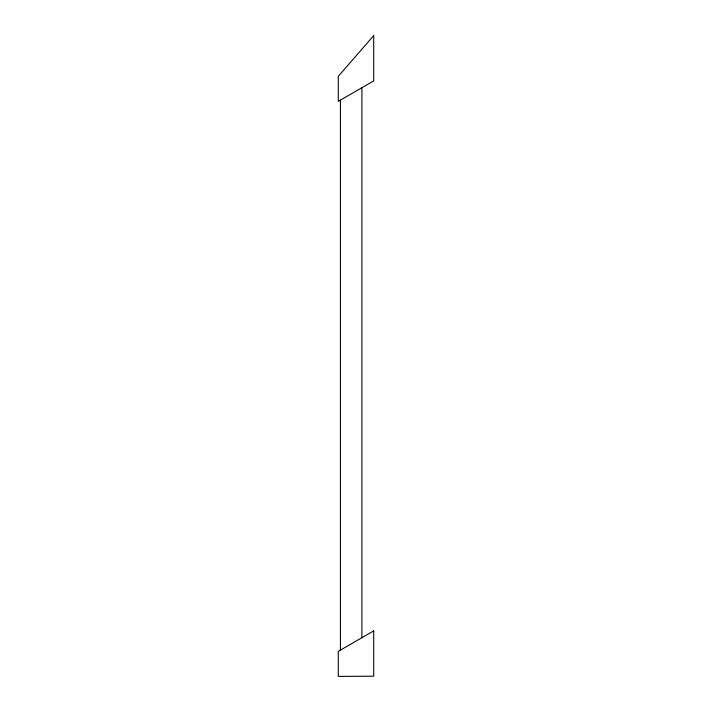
<?xml version="1.0" encoding="UTF-8"?>
<svg xmlns="http://www.w3.org/2000/svg" width="712" height="712" viewBox="0 0 712 712"><rect width="100%" height="100%" fill="white"/><g stroke="black" fill="none" stroke-linecap="round" stroke-linejoin="round"><path stroke-width="1.07" d="M361.91 87.727L361.91 637.703M340.425 100.134L340.425 650.109M373.72 35.6L338.28 76.317L338.28 101.371L373.72 80.91L373.72 35.6M373.72 630.885L338.28 651.346L338.28 676.4L373.72 676.195L373.72 630.885"/></g></svg>
